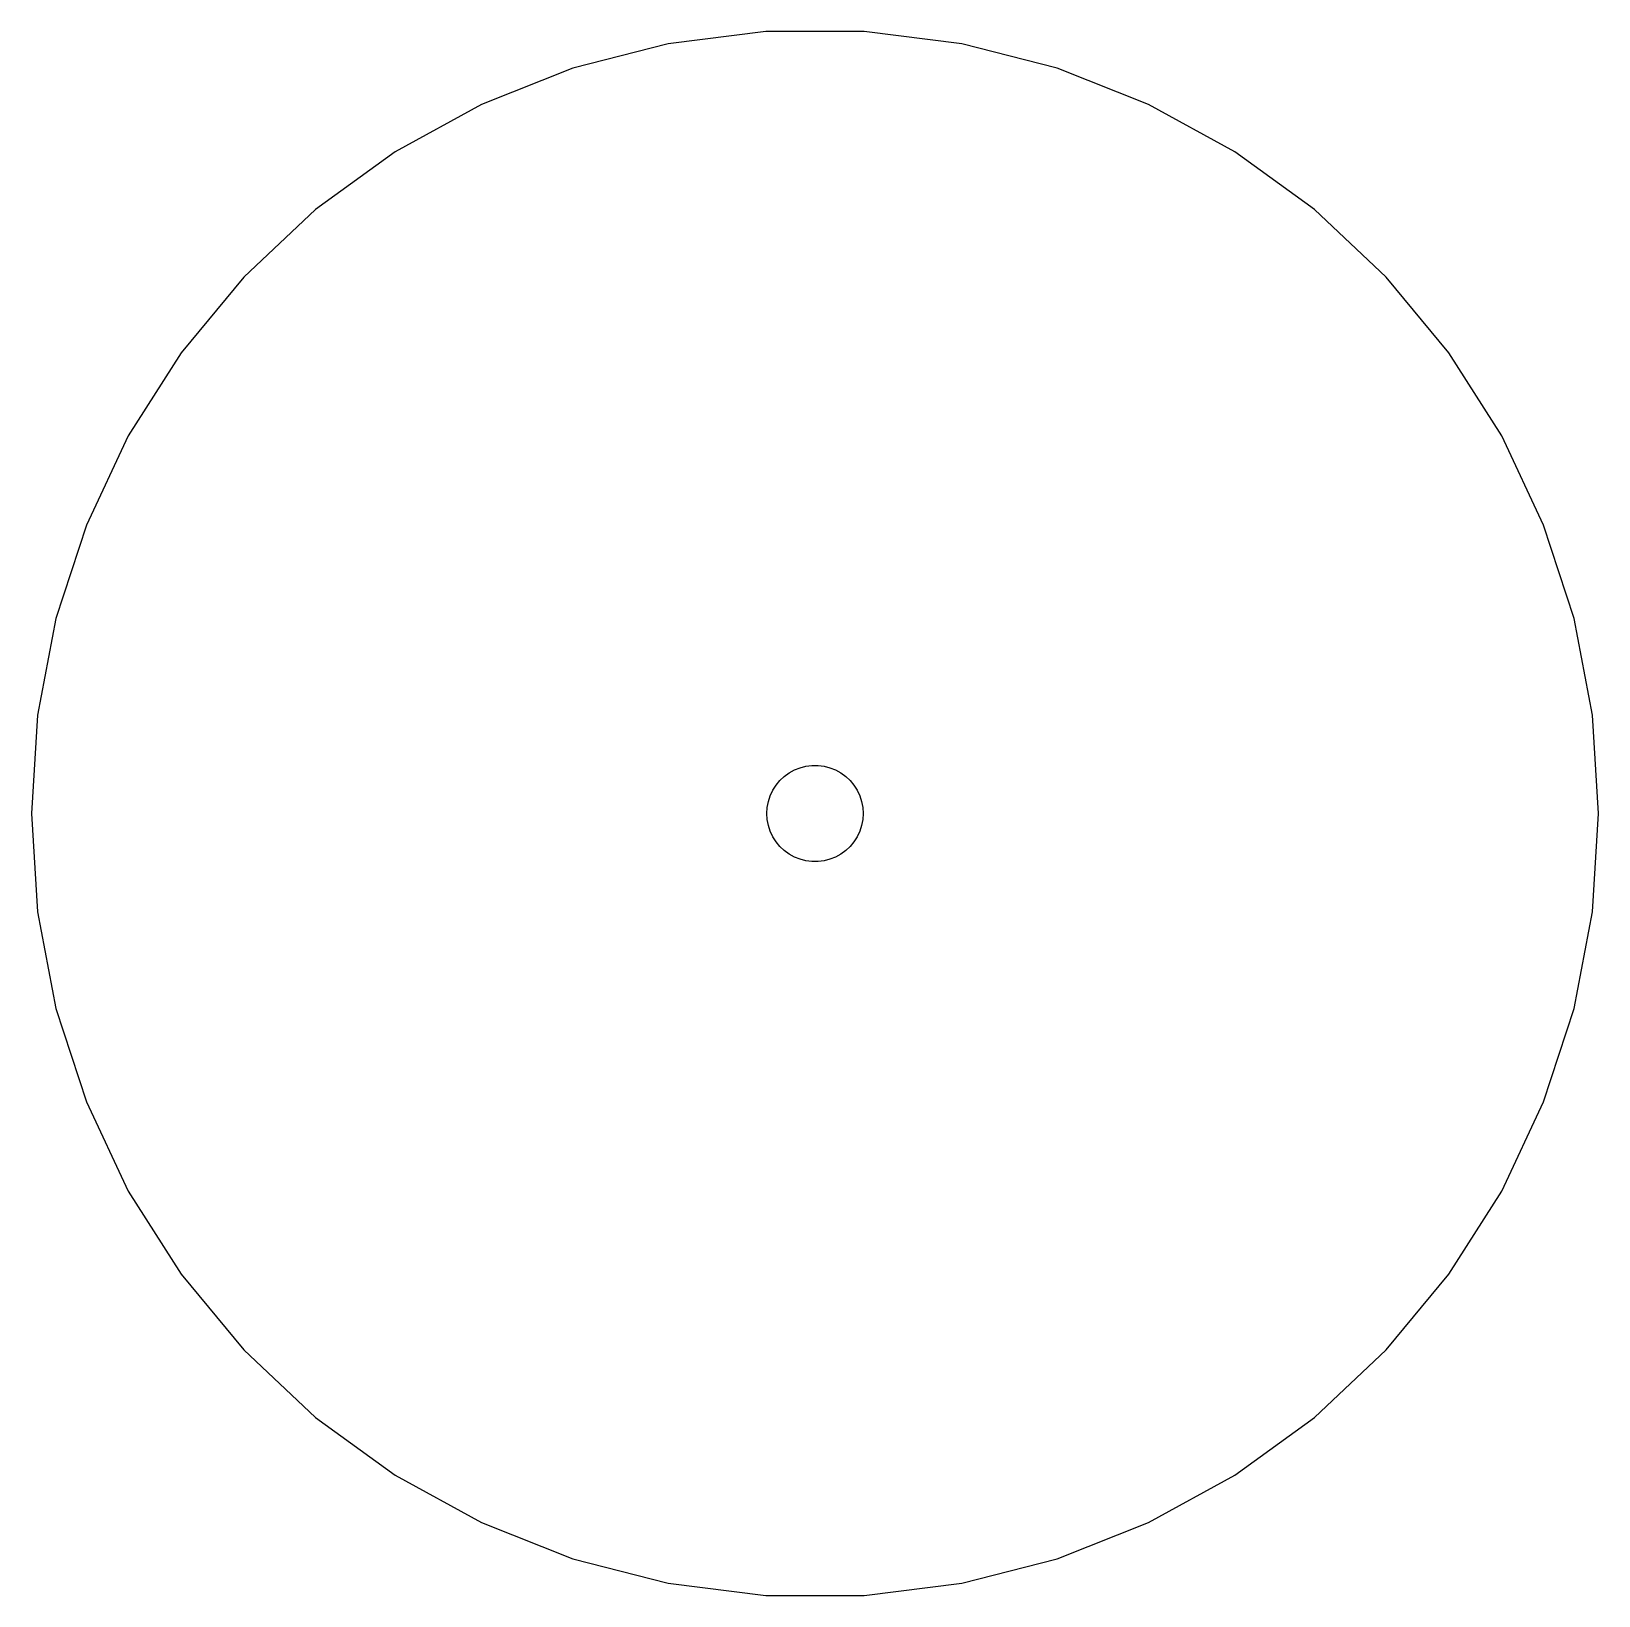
# Model space of a CAD drawing. Header units: metres. Extents: x -16 to 16, y 94 to 235.
# Drawn here: x -16.29 to 16.29, y 93.75 to 126.25 of the extents above.
import ezdxf

# ---------------------------------------------------------------- set-up
doc = ezdxf.new("R2010")
doc.units = ezdxf.units.M

msp = doc.modelspace()

# ---------------------------------------------------------------- linework, layer by layer
for p, q in [((-1.02264, 126.254), (-3.0518, 125.998)), ((1.02264, 126.254), (-1.02264, 126.254)), ((3.0518, 125.998), (1.02264, 126.254)), ((-3.0518, 125.998), (-5.03284, 125.489)), ((5.03284, 125.489), (3.0518, 125.998)), ((-5.03284, 125.489), (-6.93449, 124.737)), ((6.93449, 124.737), (5.03284, 125.489)), ((-6.93449, 124.737), (-8.72681, 123.751)), ((8.72681, 123.751), (6.93449, 124.737)), ((-8.72681, 123.751), (-10.3815, 122.549)), ((10.3815, 122.549), (8.72681, 123.751)), ((-10.3815, 122.549), (-11.8724, 121.149)), ((11.8724, 121.149), (10.3815, 122.549)), ((-11.8724, 121.149), (-13.1761, 119.573)), ((13.1761, 119.573), (11.8724, 121.149)), ((-13.1761, 119.573), (-14.2721, 117.846)), ((14.2721, 117.846), (13.1761, 119.573)), ((-14.2721, 117.846), (-15.1429, 115.995)), ((15.1429, 115.995), (14.2721, 117.846)), ((-15.1429, 115.995), (-15.7749, 114.05)), ((15.7749, 114.05), (15.1429, 115.995)), ((-15.7749, 114.05), (-16.1582, 112.041)), ((16.1582, 112.041), (15.7749, 114.05)), ((-16.1582, 112.041), (-16.2866, 110)), ((16.2866, 110), (16.1582, 112.041)), ((-0.728958, 110.685), (-0.637421, 110.771)), ((-0.637421, 110.771), (-0.535812, 110.844)), ((-0.535812, 110.844), (-0.425766, 110.905)), ((-0.425766, 110.905), (-0.309006, 110.951)), ((-0.309006, 110.951), (-0.187378, 110.982)), ((-0.187378, 110.982), (-0.06279, 110.998)), ((-0.06279, 110.998), (0.06279, 110.998)), ((0.06279, 110.998), (0.187378, 110.982)), ((0.187378, 110.982), (0.309006, 110.951)), ((0.309006, 110.951), (0.425766, 110.905)), ((0.425766, 110.905), (0.535812, 110.844)), ((0.535812, 110.844), (0.637421, 110.771)), ((0.637421, 110.771), (0.728958, 110.685)), ((-0.929764, 110.368), (-0.876297, 110.482)), ((-0.876297, 110.482), (-0.809006, 110.588)), ((-0.809006, 110.588), (-0.728958, 110.685)), ((0.728958, 110.685), (0.809006, 110.588)), ((0.809006, 110.588), (0.876297, 110.482)), ((0.876297, 110.482), (0.929764, 110.368)), ((-1, 110), (-0.992111, 110.125)), ((-0.992111, 110.125), (-0.968582, 110.249)), ((-0.968582, 110.249), (-0.929764, 110.368)), ((0.929764, 110.368), (0.968582, 110.249)), ((0.968582, 110.249), (0.992111, 110.125)), ((0.992111, 110.125), (1, 110)), ((-16.2866, 110), (-16.1582, 107.959)), ((-0.992111, 109.875), (-1, 110)), ((-0.968582, 109.751), (-0.992111, 109.875)), ((0.992111, 109.875), (0.968582, 109.751)), ((1, 110), (0.992111, 109.875)), ((16.1582, 107.959), (16.2866, 110)), ((-0.929764, 109.632), (-0.968582, 109.751)), ((-0.876297, 109.518), (-0.929764, 109.632)), ((-0.809006, 109.412), (-0.876297, 109.518)), ((0.876297, 109.518), (0.809006, 109.412)), ((0.929764, 109.632), (0.876297, 109.518)), ((0.968582, 109.751), (0.929764, 109.632)), ((-0.728958, 109.315), (-0.809006, 109.412)), ((-0.637421, 109.229), (-0.728958, 109.315)), ((-0.535812, 109.156), (-0.637421, 109.229)), ((-0.425766, 109.095), (-0.535812, 109.156)), ((0.535812, 109.156), (0.425766, 109.095)), ((0.637421, 109.229), (0.535812, 109.156)), ((0.728958, 109.315), (0.637421, 109.229)), ((0.809006, 109.412), (0.728958, 109.315)), ((-0.309006, 109.049), (-0.425766, 109.095)), ((-0.187378, 109.018), (-0.309006, 109.049)), ((-0.06279, 109.002), (-0.187378, 109.018)), ((0.06279, 109.002), (-0.06279, 109.002)), ((0.187378, 109.018), (0.06279, 109.002)), ((0.309006, 109.049), (0.187378, 109.018)), ((0.425766, 109.095), (0.309006, 109.049)), ((-16.1582, 107.959), (-15.7749, 105.95)), ((15.7749, 105.95), (16.1582, 107.959)), ((-15.7749, 105.95), (-15.1429, 104.005)), ((15.1429, 104.005), (15.7749, 105.95)), ((-15.1429, 104.005), (-14.2721, 102.154)), ((14.2721, 102.154), (15.1429, 104.005)), ((-14.2721, 102.154), (-13.1761, 100.427)), ((13.1761, 100.427), (14.2721, 102.154)), ((-13.1761, 100.427), (-11.8724, 98.851)), ((11.8724, 98.851), (13.1761, 100.427)), ((-11.8724, 98.851), (-10.3815, 97.4509)), ((10.3815, 97.4509), (11.8724, 98.851)), ((-10.3815, 97.4509), (-8.72681, 96.2487)), ((8.72681, 96.2487), (10.3815, 97.4509)), ((-8.72681, 96.2487), (-6.93449, 95.2634)), ((6.93449, 95.2634), (8.72681, 96.2487)), ((-6.93449, 95.2634), (-5.03284, 94.5105)), ((5.03284, 94.5105), (6.93449, 95.2634)), ((-5.03284, 94.5105), (-3.0518, 94.0019)), ((3.0518, 94.0019), (5.03284, 94.5105)), ((-3.0518, 94.0019), (-1.02264, 93.7455)), ((1.02264, 93.7455), (3.0518, 94.0019)), ((-1.02264, 93.7455), (1.02264, 93.7455))]:
    msp.add_line(p, q)

doc.saveas('drawing.dxf')
